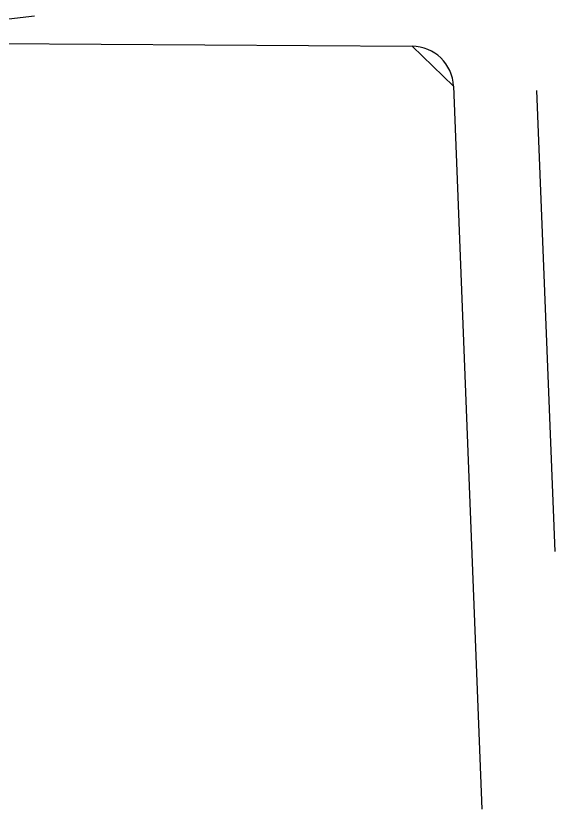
# Model space of a CAD drawing. Header units: millimetres. Extents: x 36720183 to 38160956, y 58934012 to 60388477.
# Drawn here: x 37210021 to 37404346, y 58934012 to 59220039 of the extents above; entities that cross this region are included whole.
import ezdxf

# ---------------------------------------------------------------- set-up
doc = ezdxf.new("R2010")
doc.units = ezdxf.units.MM
doc.header["$LTSCALE"] = 1000
doc.header["$MEASUREMENT"] = 0
doc.layers.add('DL_道路红线_干道网_', color=6, linetype='Continuous')

msp = doc.modelspace()

# ---------------------------------------------------------------- linework, layer by layer
at = {"layer": 'DL_道路红线_干道网_', "color": 8}
for p, q in [((37188177, 59216734), (37216716, 59220039)), ((37147122, 59210514), (37352823, 59209111)), ((37197269, 59210172), (37352830, 59209111)), ((37367709, 59194701), (37352823, 59209111)), ((37367716, 59194701), (37352830, 59209111)), ((37367709, 59194701), (37377971, 58934013)), ((37367716, 59194701), (37377979, 58934012)), ((37404338, 59026891), (37397794, 59193111)), ((37404346, 59026891), (37397802, 59193111))]:
    msp.add_line(p, q, dxfattribs=at)
for centre in [(37352720, 59194111), (37352728, 59194111)]:
    msp.add_arc(centre, 15000, 2.2544, 89.6092, dxfattribs=at)

doc.saveas('drawing.dxf')
